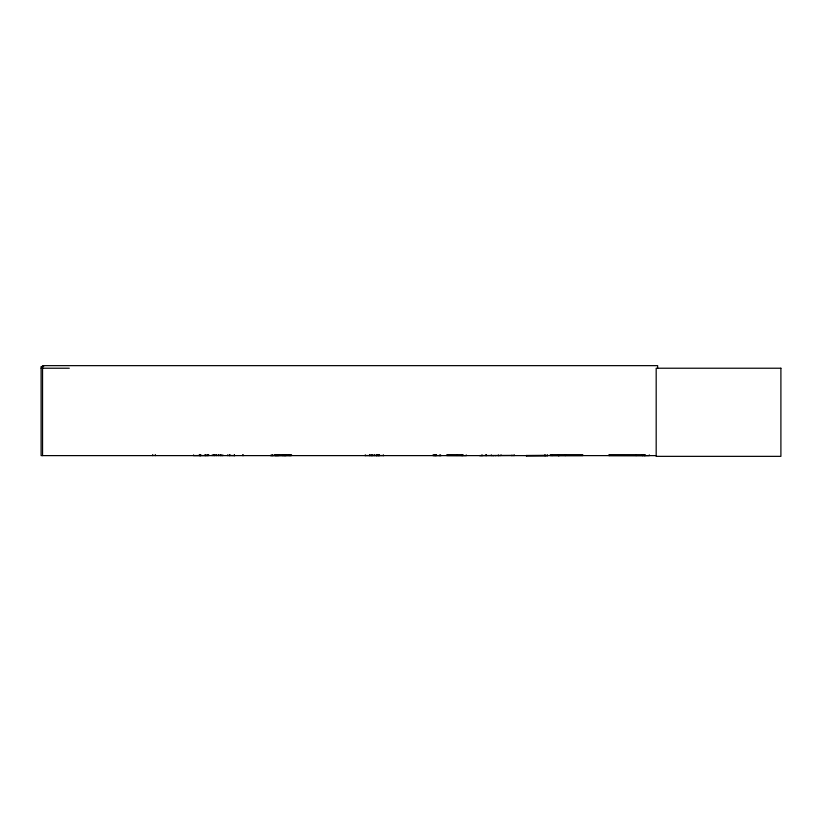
<?xml version="1.0" encoding="UTF-8"?>
<svg xmlns="http://www.w3.org/2000/svg" width="822" height="822" viewBox="0 0 822 822"><rect width="100%" height="100%" fill="white"/><g stroke="black" fill="none" stroke-linecap="round" stroke-linejoin="round"><path stroke-width="1.23" d="M206.784 455.583L206.795 454.885M551.983 455.583L552.004 454.885M565.207 455.583L565.217 454.885M649.308 454.885L649.308 455.614L608.989 455.563L609.01 455.028L644.9 455.028L644.9 455.614L644.9 455.028M609.081 455.583L609.081 455.028M609.102 455.296L644.9 455.265M456.857 455.501L456.898 454.885M466.238 455.501L466.249 454.946L466.28 455.614L446.716 455.563M207.647 455.542L207.966 454.885M200.034 455.614L199.962 454.7L200.085 455.522M270.5 455.614L291.625 455.563M364.742 455.522L383.966 455.522M479.473 455.573L514.367 455.378M479.894 455.594L480.397 455.614M495.471 455.594L495.82 455.594M498.368 454.915L498.183 455.594L499.088 455.614M500.423 455.594L501.112 454.915M511.49 455.594L512.198 455.398M512.373 455.594L511.613 455.398M547.647 455.378L526.018 455.573L547.842 455.594M526.378 455.594L526.912 455.594M544.904 454.915L544.719 455.594L545.654 455.594M545.479 455.398L544.924 455.224M547.318 455.594L547.647 454.915M481.856 455.398L482.442 455.398M481.713 455.614L482.267 455.594M492.779 455.614L493.632 455.594M514.212 455.594L513.616 455.573L514.367 454.915M207.113 455.522L193.571 455.583L193.571 454.885M216.094 455.522L216.165 454.946M222.7 455.522L212.199 454.946L212.117 455.614M277.589 455.522L277.661 454.946L277.744 455.614M371.575 455.522L371.657 454.946L371.739 455.614M378.264 455.522L378.336 454.946L378.418 455.614M378.706 455.522L378.685 454.7M379.127 455.522L379.209 454.946M272.144 455.522L272.226 454.946M278.586 455.522L278.668 454.946L278.75 455.614M43.669 366.571L41.1 366.571L41.1 455.614L656.346 455.614M41.1 368.225L69.295 368.225M274.014 455.039L291.605 455.039M446.736 455.039L463.187 455.039M550.082 455.039L582.88 455.039M273.983 455.254L291.646 455.254M446.706 455.254L463.218 455.254M550.041 455.275L582.911 455.275M227.694 455.614L227.694 454.885L227.776 455.429L234.948 455.583M441.219 455.583L433.194 455.522M526.018 455.573L547.863 455.573M550.062 455.563L582.89 455.563M284.433 455.522L284.504 454.7M284.001 455.522L283.919 454.946M434.201 455.522L434.129 454.946M377.349 455.522L377.411 454.7M234.465 455.522L234.383 454.946M218.888 455.522L218.806 454.946M565.505 455.522L565.495 454.885M552.292 455.522L552.281 454.885M657.631 368.225L657.631 365.646L42.549 365.646L42.549 455.614M642.927 454.7L642.927 455.614M642.475 454.7L642.475 455.614M636.094 454.885L636.094 455.614M559.094 454.7L559.094 455.614M558.868 454.7L558.868 455.614M558.631 454.7L558.631 455.614M558.415 454.7L558.415 455.614M491.299 454.885L491.299 455.614M486.264 454.7L486.264 455.614M485.936 454.7L485.936 455.614M481.928 454.885L481.928 455.614M462.262 454.7L462.262 455.614M461.943 454.7L461.943 455.614M440.582 454.885L440.582 455.614M439.719 454.885L439.719 455.614M436.153 454.7L436.153 455.614M435.927 454.7L435.927 455.614M435.218 454.7L435.218 455.614M434.992 454.7L434.992 455.614M434.047 454.885L434.047 455.614M433.03 454.885L433.03 455.614M383.381 454.885L383.381 455.614M379.281 454.885L379.281 455.614M378.921 454.7L378.921 455.614M377.185 454.7L377.185 455.614M376.856 454.515L376.774 455.614M376.466 454.7L376.466 455.614M376.229 454.7L376.229 455.614M374.287 454.515L374.287 455.614M372.746 454.885L372.746 455.614M371.934 454.885L371.934 455.614M370.013 454.7L370.013 455.614M369.787 454.7L369.787 455.614M365.317 454.885L365.317 455.614M290.289 454.885L290.289 455.614M289.19 454.885L289.19 455.614M285.892 454.7L285.892 455.614M285.676 454.7L285.676 455.614M284.731 454.7L284.731 455.614M283.837 454.885L283.837 455.614M282.583 454.885L282.583 455.614M276.922 454.7L276.922 455.614M276.695 454.7L276.695 455.614M275.822 454.7L275.822 455.614M275.596 454.7L275.596 455.614M272.298 454.885L272.298 455.614M271.137 454.885L271.137 455.614M243.353 454.885L243.404 455.614M242.644 454.7L242.644 455.614M234.311 454.885L234.311 455.614M229.841 454.7L229.841 455.614M229.615 454.7L229.615 455.614M222.854 454.885L222.854 455.614M220.943 454.7L220.943 455.614M220.707 454.7L220.707 455.614M218.724 454.885L218.724 455.614M216.248 454.885L216.248 455.614M214.265 454.7L214.265 455.614M214.039 454.7L214.039 455.614M208.726 454.7L208.726 455.614M208.007 454.885L208.007 455.614M207.278 454.885L207.278 455.614M205.356 454.7L205.356 455.614M205.13 454.7L205.13 455.614M200.671 454.885L200.671 455.614L200.599 454.515M200.424 454.7L200.404 455.614M199.366 454.515L199.366 455.614M155.307 454.515L155.307 455.614M152.738 454.515L152.738 455.614M644.808 455.028L644.797 455.583L644.797 455.028M780.9 368.225L656.182 368.225L656.182 456.354L780.9 456.354L780.9 368.225"/></g></svg>
